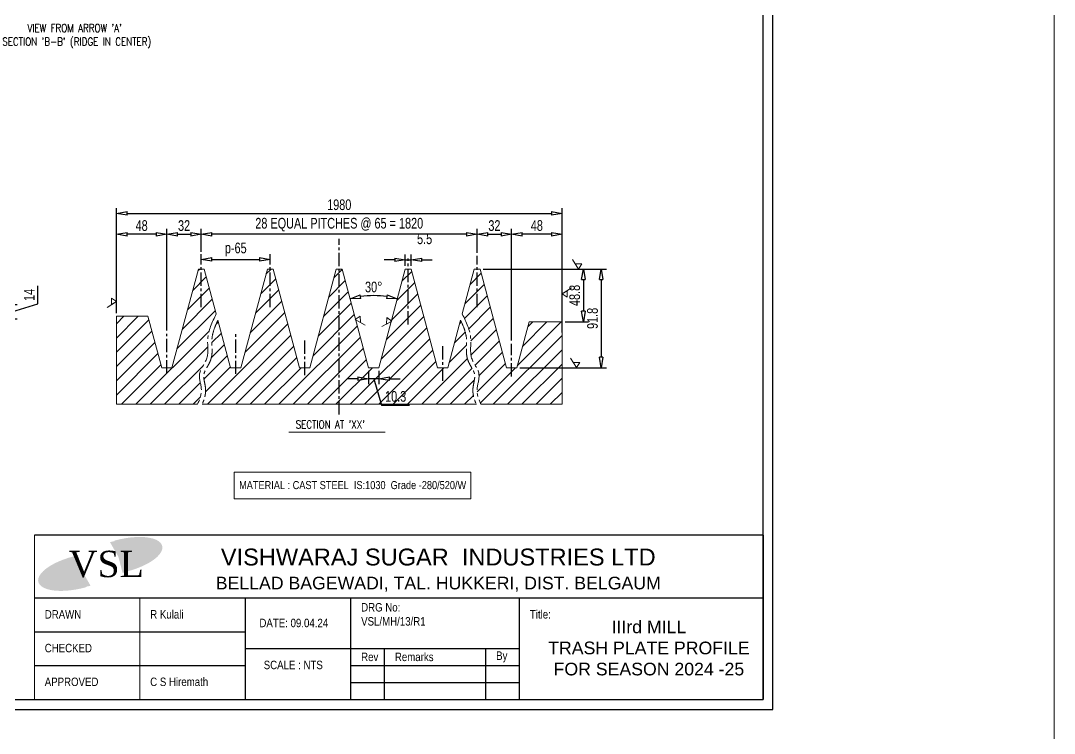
# Model space of a CAD drawing. Header units: millimetres. Extents: x 135002 to 160744, y 22203 to 27033.
# Drawn here: x 146869 to 147844, y 23102 to 23774 of the extents above; entities that cross this region are included whole.
import ezdxf

# ---------------------------------------------------------------- set-up
doc = ezdxf.new("R2010")
doc.units = ezdxf.units.MM
doc.header["$LTSCALE"] = 25
doc.linetypes.add('CENTER', pattern=[2, 1.25, -0.25, 0.25, -0.25])
doc.linetypes.add('CENTER2', pattern=[1.125, 0.75, -0.125, 0.125, -0.125])
doc.layers.get('0').update_dxf_attribs({"linetype": 'CONTINUOUS'})
doc.layers.get('Defpoints').update_dxf_attribs({"linetype": 'CONTINUOUS'})
doc.layers.add('04 DIMENSION', color=7, linetype='CONTINUOUS', lineweight=18)
doc.styles.add('arial', font='arial.ttf')
doc.styles.add('DIM-1', font='swisscl.ttf')
doc.styles.add('ROMANC', font='romanc', dxfattribs={"height": 1050})
doc.styles.add('TIMESNEWROMAN', font='times.ttf')
doc.dimstyles.new('DIM-1', dxfattribs={"dimscale": 5, "dimtxt": 2, "dimasz": 2, "dimexe": 1, "dimexo": 0.6, "dimgap": 0.6, "dimtad": 1, "dimdec": 0, "dimzin": 0, "dimdsep": 46, "dimtxsty": 'DIM-1', "dimblk": 'CLOSEDBLANK', "dimcen": 0, "dimclrd": 8, "dimclre": 8, "dimclrt": 6, "dimadec": 0, "dimazin": 0, "dimtfac": 1, "dimtdec": 0, "dimtmove": 1, "dimatfit": 0, "dimfxl": 1, "dimtolj": 1, "dimtzin": 0, "dimarcsym": 1})

# ---------------------------------------------------------------- blocks, each defined once
blk = doc.blocks.new('_ClosedBlank')
at = {"color": 0, "linetype": 'ByBlock', "lineweight": -2}
for p, q in [((-1, 0.167), (0, 0)), ((-1, 0.167), (-1, -0.167)), ((0, 0), (-1, -0.167))]:
    blk.add_line(p, q, dxfattribs=at)
blk = doc.blocks.new('*D94')
at = {"layer": '04 DIMENSION', "color": 8, "lineweight": -2, "transparency": 16777216}
for p, q in [((146861, 23516.27), (146861, 23526.27)), ((146885.5, 23506.85), (146885.5, 23523.92)), ((146861, 23499.5), (146885.5, 23506.85)), ((146861, 23506.27), (146861, 23492.73)), ((146861, 23506.27), (146861, 23492.73)), ((146861, 23482.73), (146861, 23472.73))]:
    blk.add_line(p, q, dxfattribs=at)
at = {"layer": '04 DIMENSION', "color": 8, "linetype": 'Continuous', "lineweight": -2, "transparency": 16777216}
for p, q in [((146847.24, 23506.27), (146866, 23506.27)), ((146812.48, 23492.73), (146866, 23492.73))]:
    blk.add_line(p, q, dxfattribs=at)
at = {"layer": 'Defpoints', "color": 0, "transparency": 16777216}
for p in [(146844.24, 23506.27), (146809.48, 23492.73), (146861, 23492.73)]:
    blk.add_point(p, dxfattribs=at)
at = {"layer": '04 DIMENSION', "color": 8, "lineweight": -2, "transparency": 16777216, "xscale": 10, "yscale": 10, "zscale": 10}
for p, rotation in [((146861, 23506.27), 270), ((146861, 23492.73), 90)]:
    blk.add_blockref('_ClosedBlank', p, dxfattribs=dict(at, rotation=rotation))
at = {"layer": '04 DIMENSION', "color": 6, "transparency": 16777216, "insert": (146877.5, 23515.39), "char_height": 10, "attachment_point": 5, "rotation": 90, "style": 'DIM-1'}
blk.add_mtext('\\A1;14', dxfattribs=at)
blk = doc.blocks.new('*D410')
at = {"layer": '04 DIMENSION', "color": 8, "linetype": 'Continuous', "lineweight": -2, "transparency": 16777216}
for p, q in [((146959.69, 23508.17), (146959.69, 23597.2)), ((147379.75, 23508.17), (147379.75, 23597.2))]:
    blk.add_line(p, q, dxfattribs=at)
at = {"layer": '04 DIMENSION', "color": 8, "lineweight": -2, "transparency": 16777216}
blk.add_line((146969.69, 23592.2), (147369.75, 23592.2), dxfattribs=at)
at = {"layer": 'Defpoints', "color": 0, "transparency": 16777216}
for p in [(147379.75, 23592.2), (146959.69, 23505.17), (147379.75, 23505.17)]:
    blk.add_point(p, dxfattribs=at)
at = {"layer": '04 DIMENSION', "color": 8, "lineweight": -2, "transparency": 16777216, "xscale": 10, "yscale": 10, "zscale": 10, "rotation": 180}
blk.add_blockref('_ClosedBlank', (146959.69, 23592.2), dxfattribs=at)
at = {"layer": '04 DIMENSION', "color": 8, "lineweight": -2, "transparency": 16777216, "xscale": 10, "yscale": 10, "zscale": 10}
blk.add_blockref('_ClosedBlank', (147379.75, 23592.2), dxfattribs=at)
at = {"layer": '04 DIMENSION', "color": 6, "transparency": 16777216, "insert": (147169.74, 23600.32), "char_height": 10, "attachment_point": 5, "style": 'DIM-1'}
blk.add_mtext('\\A1;1980', dxfattribs=at)
blk = doc.blocks.new('*D411')
at = {"layer": '04 DIMENSION', "color": 8, "linetype": 'Continuous', "lineweight": -2, "transparency": 16777216}
for p, q in [((147231.99, 23542.77), (147231.99, 23553.43)), ((147237.49, 23542.77), (147237.49, 23553.43))]:
    blk.add_line(p, q, dxfattribs=at)
at = {"layer": '04 DIMENSION', "color": 8, "lineweight": -2, "transparency": 16777216}
for p, q in [((147221.99, 23548.43), (147211.99, 23548.43)), ((147231.99, 23548.43), (147237.49, 23548.43)), ((147247.49, 23548.43), (147257.49, 23548.43))]:
    blk.add_line(p, q, dxfattribs=at)
at = {"layer": 'Defpoints', "color": 0, "transparency": 16777216}
for p in [(147237.49, 23548.43), (147231.99, 23539.77), (147237.49, 23539.77)]:
    blk.add_point(p, dxfattribs=at)
at = {"layer": '04 DIMENSION', "color": 8, "lineweight": -2, "transparency": 16777216, "xscale": 10, "yscale": 10, "zscale": 10}
blk.add_blockref('_ClosedBlank', (147231.99, 23548.43), dxfattribs=at)
at = {"layer": '04 DIMENSION', "color": 8, "lineweight": -2, "transparency": 16777216, "xscale": 10, "yscale": 10, "zscale": 10, "rotation": 180}
blk.add_blockref('_ClosedBlank', (147237.49, 23548.43), dxfattribs=at)
at = {"layer": '04 DIMENSION', "color": 6, "transparency": 16777216, "insert": (147250.22, 23568.21), "char_height": 10, "attachment_point": 5, "style": 'DIM-1'}
blk.add_mtext('\\A1;5.5', dxfattribs=at)
blk = doc.blocks.new('*D412')
at = {"layer": '04 DIMENSION', "color": 8, "linetype": 'Continuous', "lineweight": -2, "transparency": 16777216}
for p, q in [((147039.72, 23555.85), (147039.72, 23577.58)), ((147299.75, 23555.08), (147299.75, 23577.58))]:
    blk.add_line(p, q, dxfattribs=at)
at = {"layer": '04 DIMENSION', "color": 8, "lineweight": -2, "transparency": 16777216}
blk.add_line((147289.75, 23572.58), (147049.72, 23572.58), dxfattribs=at)
at = {"layer": 'Defpoints', "color": 0, "transparency": 16777216}
for p in [(147039.72, 23572.58), (147039.72, 23552.85), (147299.75, 23552.08)]:
    blk.add_point(p, dxfattribs=at)
at = {"layer": '04 DIMENSION', "color": 8, "lineweight": -2, "transparency": 16777216, "xscale": 10, "yscale": 10, "zscale": 10, "rotation": 180}
blk.add_blockref('_ClosedBlank', (147039.72, 23572.58), dxfattribs=at)
at = {"layer": '04 DIMENSION', "color": 8, "lineweight": -2, "transparency": 16777216, "xscale": 10, "yscale": 10, "zscale": 10}
blk.add_blockref('_ClosedBlank', (147299.75, 23572.58), dxfattribs=at)
at = {"layer": '04 DIMENSION', "color": 6, "transparency": 16777216, "insert": (147169.74, 23581.59), "char_height": 10, "attachment_point": 5, "style": 'DIM-1'}
blk.add_mtext('\\A1;28 EQUAL PITCHES @ 65 = 1820', dxfattribs=at)
blk = doc.blocks.new('*D413')
at = {"layer": '04 DIMENSION', "color": 8, "linetype": 'Continuous', "lineweight": -2, "transparency": 16777216}
for p, q in [((147332.25, 23472.27), (147332.25, 23577.58)), ((147379.75, 23480.06), (147379.75, 23577.58))]:
    blk.add_line(p, q, dxfattribs=at)
at = {"layer": '04 DIMENSION', "color": 8, "lineweight": -2, "transparency": 16777216}
blk.add_line((147369.75, 23572.58), (147342.25, 23572.58), dxfattribs=at)
at = {"layer": 'Defpoints', "color": 0, "transparency": 16777216}
for p in [(147332.25, 23572.58), (147379.75, 23477.06), (147332.25, 23469.27)]:
    blk.add_point(p, dxfattribs=at)
at = {"layer": '04 DIMENSION', "color": 8, "lineweight": -2, "transparency": 16777216, "xscale": 10, "yscale": 10, "zscale": 10, "rotation": 180}
blk.add_blockref('_ClosedBlank', (147332.25, 23572.58), dxfattribs=at)
at = {"layer": '04 DIMENSION', "color": 8, "lineweight": -2, "transparency": 16777216, "xscale": 10, "yscale": 10, "zscale": 10}
blk.add_blockref('_ClosedBlank', (147379.75, 23572.58), dxfattribs=at)
at = {"layer": '04 DIMENSION', "color": 6, "transparency": 16777216, "insert": (147356, 23580.7), "char_height": 10, "attachment_point": 5, "style": 'DIM-1'}
blk.add_mtext('\\A1;48', dxfattribs=at)
blk = doc.blocks.new('*D414')
at = {"layer": '04 DIMENSION', "color": 8, "linetype": 'Continuous', "lineweight": -2, "transparency": 16777216}
for p, q in [((146959.73, 23498.31), (146959.73, 23577.58)), ((147007.23, 23481.71), (147007.23, 23577.58))]:
    blk.add_line(p, q, dxfattribs=at)
at = {"layer": '04 DIMENSION', "color": 8, "lineweight": -2, "transparency": 16777216}
blk.add_line((146997.23, 23572.58), (146969.73, 23572.58), dxfattribs=at)
at = {"layer": 'Defpoints', "color": 0, "transparency": 16777216}
for p in [(146959.73, 23572.58), (146959.73, 23495.31), (147007.23, 23478.71)]:
    blk.add_point(p, dxfattribs=at)
at = {"layer": '04 DIMENSION', "color": 8, "lineweight": -2, "transparency": 16777216, "xscale": 10, "yscale": 10, "zscale": 10, "rotation": 180}
blk.add_blockref('_ClosedBlank', (146959.73, 23572.58), dxfattribs=at)
at = {"layer": '04 DIMENSION', "color": 8, "lineweight": -2, "transparency": 16777216, "xscale": 10, "yscale": 10, "zscale": 10}
blk.add_blockref('_ClosedBlank', (147007.23, 23572.58), dxfattribs=at)
at = {"layer": '04 DIMENSION', "color": 6, "transparency": 16777216, "insert": (146983.48, 23580.7), "char_height": 10, "attachment_point": 5, "style": 'DIM-1'}
blk.add_mtext('\\A1;48', dxfattribs=at)
blk = doc.blocks.new('*D417')
at = {"layer": '04 DIMENSION', "color": 8, "lineweight": -2, "transparency": 16777216}
blk.add_arc((147202.25, 23428.71), 85.97, 81.66847, 98.33153, dxfattribs=at)
at = {"layer": 'Defpoints', "color": 0, "transparency": 16777216}
for p in [(147172.49, 23539.77), (147232, 23539.77), (147209.74, 23514.35), (147197.41, 23446.77), (147207.08, 23446.77)]:
    blk.add_point(p, dxfattribs=at)
at = {"layer": '04 DIMENSION', "color": 8, "lineweight": -2, "transparency": 16777216, "xscale": 10, "yscale": 10, "zscale": 10}
for p, rotation in [((147179.99, 23511.75), 191.6657667488442), ((147224.5, 23511.75), 348.3342332511558)]:
    blk.add_blockref('_ClosedBlank', p, dxfattribs=dict(at, rotation=rotation))
at = {"layer": '04 DIMENSION', "color": 6, "transparency": 16777216, "insert": (147202.25, 23522.81), "char_height": 10, "attachment_point": 5, "style": 'DIM-1'}
blk.add_mtext('\\A1;30°', dxfattribs=at)
blk = doc.blocks.new('*D415')
at = {"layer": '04 DIMENSION', "color": 8, "linetype": 'Continuous', "lineweight": -2, "transparency": 16777216}
for p, q in [((147197.41, 23443.77), (147197.41, 23431.42)), ((147207.08, 23443.77), (147207.08, 23431.42))]:
    blk.add_line(p, q, dxfattribs=at)
at = {"layer": '04 DIMENSION', "color": 8, "lineweight": -2, "transparency": 16777216}
for p, q in [((147187.41, 23436.42), (147177.41, 23436.42)), ((147207.08, 23436.42), (147197.41, 23436.42)), ((147207.08, 23436.42), (147197.41, 23436.42)), ((147202.25, 23436.42), (147209.71, 23411.54)), ((147217.08, 23436.42), (147227.08, 23436.42)), ((147209.71, 23411.54), (147236.1, 23411.54))]:
    blk.add_line(p, q, dxfattribs=at)
at = {"layer": 'Defpoints', "color": 0, "transparency": 16777216}
for p in [(147197.41, 23446.77), (147207.08, 23446.77), (147197.41, 23436.42)]:
    blk.add_point(p, dxfattribs=at)
at = {"layer": '04 DIMENSION', "color": 8, "lineweight": -2, "transparency": 16777216, "xscale": 10, "yscale": 10, "zscale": 10}
blk.add_blockref('_ClosedBlank', (147197.41, 23436.42), dxfattribs=at)
at = {"layer": '04 DIMENSION', "color": 8, "lineweight": -2, "transparency": 16777216, "xscale": 10, "yscale": 10, "zscale": 10, "rotation": 180}
blk.add_blockref('_ClosedBlank', (147207.08, 23436.42), dxfattribs=at)
at = {"layer": '04 DIMENSION', "color": 6, "transparency": 16777216, "insert": (147222.91, 23419.67), "char_height": 10, "attachment_point": 5, "style": 'DIM-1'}
blk.add_mtext('\\A1;10.3', dxfattribs=at)
blk = doc.blocks.new('*D416')
at = {"layer": '04 DIMENSION', "color": 8, "linetype": 'Continuous', "lineweight": -2, "transparency": 16777216}
for p, q in [((147382.75, 23539.77), (147404.83, 23539.77)), ((147382.75, 23489.97), (147404.83, 23489.97))]:
    blk.add_line(p, q, dxfattribs=at)
at = {"layer": '04 DIMENSION', "color": 8, "lineweight": -2, "transparency": 16777216}
blk.add_line((147399.83, 23529.77), (147399.83, 23499.97), dxfattribs=at)
at = {"layer": 'Defpoints', "color": 0, "transparency": 16777216}
for p in [(147379.75, 23539.77), (147379.75, 23489.97), (147399.83, 23489.97)]:
    blk.add_point(p, dxfattribs=at)
at = {"layer": '04 DIMENSION', "color": 8, "lineweight": -2, "transparency": 16777216, "xscale": 10, "yscale": 10, "zscale": 10}
for p, rotation in [((147399.83, 23539.77), 90), ((147399.83, 23489.97), 270)]:
    blk.add_blockref('_ClosedBlank', p, dxfattribs=dict(at, rotation=rotation))
at = {"layer": '04 DIMENSION', "color": 6, "transparency": 16777216, "insert": (147391.71, 23514.87), "char_height": 10, "attachment_point": 5, "rotation": 90, "style": 'DIM-1'}
blk.add_mtext('\\A1;48.8', dxfattribs=at)
blk = doc.blocks.new('*D418')
at = {"layer": '04 DIMENSION', "color": 8, "linetype": 'Continuous', "lineweight": -2, "transparency": 16777216}
for p, q in [((147305.49, 23539.77), (147421.63, 23539.77)), ((147340.07, 23446.77), (147421.63, 23446.77))]:
    blk.add_line(p, q, dxfattribs=at)
at = {"layer": '04 DIMENSION', "color": 8, "lineweight": -2, "transparency": 16777216}
blk.add_line((147416.63, 23529.77), (147416.63, 23456.77), dxfattribs=at)
at = {"layer": 'Defpoints', "color": 0, "transparency": 16777216}
for p in [(147302.49, 23539.77), (147337.07, 23446.77), (147416.63, 23446.77)]:
    blk.add_point(p, dxfattribs=at)
at = {"layer": '04 DIMENSION', "color": 8, "lineweight": -2, "transparency": 16777216, "xscale": 10, "yscale": 10, "zscale": 10}
for p, rotation in [((147416.63, 23539.77), 90), ((147416.63, 23446.77), 270)]:
    blk.add_blockref('_ClosedBlank', p, dxfattribs=dict(at, rotation=rotation))
at = {"layer": '04 DIMENSION', "color": 6, "transparency": 16777216, "insert": (147408.51, 23493.27), "char_height": 10, "attachment_point": 5, "rotation": 90, "style": 'DIM-1'}
blk.add_mtext('\\A1;91.8', dxfattribs=at)
blk = doc.blocks.new('*D419')
at = {"layer": '04 DIMENSION', "color": 8, "linetype": 'Continuous', "lineweight": -2, "transparency": 16777216}
for p, q in [((147039.72, 23551.85), (147039.72, 23553.85)), ((147104.72, 23551.85), (147104.72, 23553.85))]:
    blk.add_line(p, q, dxfattribs=at)
at = {"layer": '04 DIMENSION', "color": 8, "lineweight": -2, "transparency": 16777216}
blk.add_line((147049.72, 23548.85), (147094.72, 23548.85), dxfattribs=at)
at = {"layer": 'Defpoints', "color": 0, "transparency": 16777216}
for p in [(147039.72, 23548.85), (147104.72, 23548.85), (147104.72, 23548.85)]:
    blk.add_point(p, dxfattribs=at)
at = {"layer": '04 DIMENSION', "color": 8, "lineweight": -2, "transparency": 16777216, "xscale": 10, "yscale": 10, "zscale": 10, "rotation": 180}
blk.add_blockref('_ClosedBlank', (147039.72, 23548.85), dxfattribs=at)
at = {"layer": '04 DIMENSION', "color": 8, "lineweight": -2, "transparency": 16777216, "xscale": 10, "yscale": 10, "zscale": 10}
blk.add_blockref('_ClosedBlank', (147104.72, 23548.85), dxfattribs=at)
at = {"layer": '04 DIMENSION', "color": 6, "transparency": 16777216, "insert": (147072.22, 23558.15), "char_height": 10, "attachment_point": 5, "style": 'DIM-1'}
blk.add_mtext('\\A1;p-65', dxfattribs=at)
blk = doc.blocks.new('*D420')
at = {"layer": '04 DIMENSION', "color": 8, "linetype": 'Continuous', "lineweight": -2, "transparency": 16777216}
for p, q in [((147299.75, 23568.53), (147299.75, 23577.58)), ((147332.25, 23568.53), (147332.25, 23577.58))]:
    blk.add_line(p, q, dxfattribs=at)
at = {"layer": '04 DIMENSION', "color": 8, "lineweight": -2, "transparency": 16777216}
blk.add_line((147309.75, 23572.58), (147322.25, 23572.58), dxfattribs=at)
at = {"layer": 'Defpoints', "color": 0, "transparency": 16777216}
for p in [(147332.25, 23572.58), (147299.75, 23565.53), (147332.25, 23565.53)]:
    blk.add_point(p, dxfattribs=at)
at = {"layer": '04 DIMENSION', "color": 8, "lineweight": -2, "transparency": 16777216, "xscale": 10, "yscale": 10, "zscale": 10, "rotation": 180}
blk.add_blockref('_ClosedBlank', (147299.75, 23572.58), dxfattribs=at)
at = {"layer": '04 DIMENSION', "color": 8, "lineweight": -2, "transparency": 16777216, "xscale": 10, "yscale": 10, "zscale": 10}
blk.add_blockref('_ClosedBlank', (147332.25, 23572.58), dxfattribs=at)
at = {"layer": '04 DIMENSION', "color": 6, "transparency": 16777216, "insert": (147316, 23580.7), "char_height": 10, "attachment_point": 5, "style": 'DIM-1'}
blk.add_mtext('\\A1;32', dxfattribs=at)
blk = doc.blocks.new('*D421')
at = {"layer": '04 DIMENSION', "color": 8, "linetype": 'Continuous', "lineweight": -2, "transparency": 16777216}
for p, q in [((147007.23, 23565.75), (147007.23, 23577.58)), ((147039.72, 23565.75), (147039.72, 23577.58))]:
    blk.add_line(p, q, dxfattribs=at)
at = {"layer": '04 DIMENSION', "color": 8, "lineweight": -2, "transparency": 16777216}
blk.add_line((147017.23, 23572.58), (147029.72, 23572.58), dxfattribs=at)
at = {"layer": 'Defpoints', "color": 0, "transparency": 16777216}
for p in [(147039.72, 23572.58), (147007.23, 23562.75), (147039.72, 23562.75)]:
    blk.add_point(p, dxfattribs=at)
at = {"layer": '04 DIMENSION', "color": 8, "lineweight": -2, "transparency": 16777216, "xscale": 10, "yscale": 10, "zscale": 10, "rotation": 180}
blk.add_blockref('_ClosedBlank', (147007.23, 23572.58), dxfattribs=at)
at = {"layer": '04 DIMENSION', "color": 8, "lineweight": -2, "transparency": 16777216, "xscale": 10, "yscale": 10, "zscale": 10}
blk.add_blockref('_ClosedBlank', (147039.72, 23572.58), dxfattribs=at)
at = {"layer": '04 DIMENSION', "color": 6, "transparency": 16777216, "insert": (147023.48, 23580.7), "char_height": 10, "attachment_point": 5, "style": 'DIM-1'}
blk.add_mtext('\\A1;32', dxfattribs=at)

msp = doc.modelspace()

# ---------------------------------------------------------------- hatches: boundary and pattern name
at = {"layer": '04 DIMENSION', "true_color": 0xc8c92d}
h = msp.add_hatch(dxfattribs=at)
h.set_pattern_fill('ANSI31', color=52, scale=3)
h.set_pattern_definition([(45, (2080.943, -359.137), (-6.7351921, 6.7351921), [])])
edge = h.paths.add_edge_path()
edge.add_line((147379.745, 23489.969), (147348.644, 23489.969))
edge.add_line((147348.644, 23489.969), (147337.068, 23446.769))
edge.add_line((147337.068, 23446.769), (147327.422, 23446.769))
edge.add_line((147327.422, 23446.769), (147302.503, 23539.769))
edge.add_line((147302.503, 23539.769), (147296.987, 23539.769))
edge.add_line((147296.987, 23539.769), (147285.668, 23497.499))
edge.add_spline(control_points=[(147285.674, 23497.488), (147289.468, 23489.729), (147295.924, 23476.524), (147291.537, 23455.646), (147304.471, 23441.924), (147297.825, 23426.024), (147301.193, 23416.798), (147303.402, 23412.296)], knot_values=[0, 0, 0, 0, 25.2518831, 42.971715, 59.4266481, 74.2227167, 88.7417375, 88.7417375, 88.7417375, 88.7417375], degree=3, periodic=0)
edge.add_line((147303.402, 23412.296), (147379.745, 23412.296))
edge.add_line((147379.745, 23412.296), (147379.745, 23489.969))
edge = h.paths.add_edge_path()
edge.add_line((147237.503, 23539.769), (147232.003, 23539.769))
edge.add_line((147232.003, 23539.769), (147218.923, 23490.954))
edge.add_line((147218.923, 23490.954), (147219.245, 23490.718))
edge.add_line((147219.245, 23490.718), (147218.792, 23490.465))
edge.add_line((147218.792, 23490.465), (147207.083, 23446.769))
edge.add_line((147207.083, 23446.769), (147197.407, 23446.769))
edge.add_line((147197.407, 23446.769), (147185.312, 23491.905))
edge.add_line((147185.312, 23491.905), (147184.859, 23492.158))
edge.add_line((147184.859, 23492.158), (147185.181, 23492.394))
edge.add_line((147185.181, 23492.394), (147172.487, 23539.769))
edge.add_line((147172.487, 23539.769), (147169.737, 23539.769))
edge.add_line((147169.737, 23539.769), (147169.737, 23412.296))
edge.add_line((147169.737, 23412.296), (147298.976, 23412.296))
edge.add_spline(control_points=[(147298.976, 23412.296), (147298.531, 23413.274), (147298.111, 23414.271), (147297.017, 23417.173), (147296.434, 23419.134), (147295.934, 23422.026), (147295.827, 23422.883), (147295.707, 23424.624), (147295.693, 23425.51), (147295.753, 23426.85), (147295.786, 23427.289), (147295.898, 23428.439), (147295.995, 23429.138), (147296.352, 23431.366), (147296.666, 23432.822), (147297.188, 23435.529), (147297.395, 23436.779), (147297.507, 23438.367), (147297.517, 23438.822), (147297.495, 23439.46), (147297.481, 23439.665), (147297.44, 23440.062), (147297.414, 23440.25), (147297.34, 23440.668), (147297.288, 23440.902), (147297.05, 23441.804), (147296.785, 23442.517), (147296.097, 23444.037), (147295.674, 23444.843), (147294.731, 23446.535), (147294.211, 23447.422), (147293.151, 23449.286), (147292.611, 23450.263), (147291.597, 23452.341), (147291.124, 23453.442), (147290.606, 23455.047), (147290.484, 23455.472), (147290.182, 23456.659), (147290.033, 23457.42), (147289.635, 23460.054), (147289.567, 23461.886), (147289.586, 23465.414), (147289.672, 23467.112), (147289.761, 23469.608), (147289.785, 23470.463), (147289.787, 23471.703), (147289.782, 23472.109), (147289.76, 23472.905), (147289.742, 23473.292), (147289.679, 23474.211), (147289.628, 23474.741), (147289.261, 23477.701), (147288.658, 23480.128), (147287.015, 23485.032), (147285.974, 23487.507), (147284.581, 23490.535), (147284.337, 23491.056), (147284.09, 23491.578)], knot_values=[4.5496718, 4.5496718, 4.5496718, 4.5496718, 7.4770335, 7.4770335, 12.8934742, 12.8934742, 15.1189844, 15.1189844, 17.3444946, 17.3444946, 18.4572497, 18.4572497, 20.3011543, 20.3011543, 24.4993559, 24.4993559, 28.6975574, 28.6975574, 30.5312877, 30.5312877, 31.4481529, 31.4481529, 32.365018, 32.365018, 33.4568359, 33.4568359, 36.4732607, 36.4732607, 39.4896855, 39.4896855, 42.5061103, 42.5061103, 45.5225351, 45.5225351, 48.5389599, 48.5389599, 49.6225348, 49.6225348, 51.5787626, 51.5787626, 56.4610414, 56.4610414, 61.3433203, 61.3433203, 64.0009683, 64.0009683, 65.3297923, 65.3297923, 66.6586162, 66.6586162, 68.4856236, 68.4856236, 76.8597912, 76.8597912, 85.2339588, 85.2339588, 86.9649127, 86.9649127, 86.9649127, 86.9649127], degree=3, periodic=0)
edge.add_line((147284.09, 23491.578), (147272.083, 23446.769))
edge.add_line((147272.083, 23446.769), (147262.422, 23446.769))
edge.add_line((147262.422, 23446.769), (147237.503, 23539.769))
edge = h.paths.add_edge_path()
edge.add_line((147132.422, 23446.769), (147107.503, 23539.769))
edge.add_line((147107.503, 23539.769), (147101.972, 23539.769))
edge.add_line((147101.972, 23539.769), (147077.053, 23446.769))
edge.add_line((147077.053, 23446.769), (147067.391, 23446.769))
edge.add_line((147067.391, 23446.769), (147055.385, 23491.578))
edge.add_spline(control_points=[(147055.385, 23491.578), (147055.138, 23491.056), (147054.894, 23490.535), (147053.501, 23487.507), (147052.46, 23485.032), (147050.817, 23480.128), (147050.214, 23477.701), (147049.847, 23474.741), (147049.796, 23474.211), (147049.733, 23473.292), (147049.715, 23472.905), (147049.692, 23472.109), (147049.688, 23471.703), (147049.69, 23470.463), (147049.713, 23469.608), (147049.803, 23467.112), (147049.889, 23465.414), (147049.908, 23461.886), (147049.84, 23460.054), (147049.442, 23457.42), (147049.293, 23456.659), (147048.991, 23455.472), (147048.869, 23455.047), (147048.351, 23453.442), (147047.878, 23452.341), (147046.864, 23450.263), (147046.324, 23449.286), (147045.263, 23447.422), (147044.744, 23446.535), (147043.8, 23444.843), (147043.378, 23444.037), (147042.689, 23442.517), (147042.425, 23441.804), (147042.187, 23440.902), (147042.135, 23440.668), (147042.061, 23440.25), (147042.035, 23440.062), (147041.994, 23439.665), (147041.98, 23439.46), (147041.958, 23438.822), (147041.968, 23438.367), (147042.08, 23436.779), (147042.287, 23435.529), (147042.809, 23432.822), (147043.123, 23431.366), (147043.48, 23429.138), (147043.576, 23428.439), (147043.689, 23427.289), (147043.722, 23426.85), (147043.782, 23425.51), (147043.768, 23424.624), (147043.648, 23422.883), (147043.541, 23422.026), (147043.04, 23419.134), (147042.457, 23417.173), (147041.364, 23414.271), (147040.943, 23413.274), (147040.498, 23412.296)], knot_values=[4.5496718, 4.5496718, 4.5496718, 4.5496718, 6.2806257, 6.2806257, 14.6547933, 14.6547933, 23.0289609, 23.0289609, 24.8559682, 24.8559682, 26.1847922, 26.1847922, 27.5136162, 27.5136162, 30.1712642, 30.1712642, 35.053543, 35.053543, 39.9358219, 39.9358219, 41.8920497, 41.8920497, 42.9756246, 42.9756246, 45.9920494, 45.9920494, 49.0084742, 49.0084742, 52.024899, 52.024899, 55.0413238, 55.0413238, 58.0577486, 58.0577486, 59.1495665, 59.1495665, 60.0664316, 60.0664316, 60.9832968, 60.9832968, 62.8170271, 62.8170271, 67.0152286, 67.0152286, 71.2134302, 71.2134302, 73.0573348, 73.0573348, 74.1700899, 74.1700899, 76.3956001, 76.3956001, 78.6211103, 78.6211103, 84.037551, 84.037551, 86.9649127, 86.9649127, 86.9649127, 86.9649127], degree=3, periodic=0)
edge.add_line((147040.498, 23412.296), (147169.737, 23412.296))
edge.add_line((147169.737, 23412.296), (147169.737, 23539.769))
edge.add_line((147169.737, 23539.769), (147166.987, 23539.769))
edge.add_line((147166.987, 23539.769), (147142.068, 23446.769))
edge.add_line((147142.068, 23446.769), (147132.422, 23446.769))
edge = h.paths.add_edge_path()
edge.add_line((147002.407, 23446.769), (146989.4, 23495.309))
edge.add_line((146989.4, 23495.309), (146959.73, 23495.309))
edge.add_line((146959.73, 23495.309), (146959.73, 23412.296))
edge.add_line((146959.73, 23412.296), (147036.073, 23412.296))
edge.add_spline(control_points=[(147036.073, 23412.296), (147038.281, 23416.798), (147041.65, 23426.024), (147035.004, 23441.924), (147047.938, 23455.646), (147043.551, 23476.524), (147050.007, 23489.729), (147053.801, 23497.488)], knot_values=[0, 0, 0, 0, 14.5190208, 29.3150894, 45.7700225, 63.4898545, 88.7417375, 88.7417375, 88.7417375, 88.7417375], degree=3, periodic=0)
edge.add_line((147053.801, 23497.488), (147042.472, 23539.769))
edge.add_line((147042.472, 23539.769), (147036.972, 23539.769))
edge.add_line((147036.972, 23539.769), (147012.053, 23446.769))
edge.add_line((147012.053, 23446.769), (147002.407, 23446.769))
at = {"layer": '04 DIMENSION'}
h = msp.add_hatch(color=256, dxfattribs=at)
edge = h.paths.add_edge_path()
edge.add_ellipse((146958.156, 23267.488), major_axis=(-37.879, -9.206), ratio=0.3983336, start_angle=103.876815, end_angle=273.231671, ccw=False)
edge.add_ellipse((146965.004, 23269.593), major_axis=(-37.879, -9.206), ratio=0.3983336, start_angle=93.231671, end_angle=283.876815)
h = msp.add_hatch(color=256, dxfattribs=at)
edge = h.paths.add_edge_path()
edge.add_ellipse((146958.156, 23267.488), major_axis=(-37.879, -9.206), ratio=0.3983336, start_angle=103.876815, end_angle=273.231671, ccw=False)
edge.add_ellipse((146965.004, 23269.593), major_axis=(-37.879, -9.206), ratio=0.3983336, start_angle=93.231671, end_angle=283.876815)
h = msp.add_hatch(color=256, dxfattribs=at)
edge = h.paths.add_edge_path()
edge.add_ellipse((146930.808, 23256.194), major_axis=(37.879, 9.206), ratio=0.3983336, start_angle=103.876815, end_angle=273.231671, ccw=False)
edge.add_ellipse((146923.96, 23254.088), major_axis=(37.879, 9.206), ratio=0.3983336, start_angle=93.231671, end_angle=283.876815)
h = msp.add_hatch(color=256, dxfattribs=at)
edge = h.paths.add_edge_path()
edge.add_ellipse((146930.808, 23256.194), major_axis=(37.879, 9.206), ratio=0.3983336, start_angle=103.876815, end_angle=273.231671, ccw=False)
edge.add_ellipse((146923.96, 23254.088), major_axis=(37.879, 9.206), ratio=0.3983336, start_angle=93.231671, end_angle=283.876815)

# ---------------------------------------------------------------- linework, layer by layer
at = {"color": 1, "linetype": 'CENTER', "ltscale": 0.4}
for p, q in [((147169.737, 23402.596), (147169.737, 23568.122)), ((147039.722, 23503.916), (147039.722, 23552.078)), ((147104.722, 23503.916), (147104.722, 23552.078)), ((147299.753, 23503.916), (147299.753, 23552.078)), ((147234.753, 23487.491), (147234.753, 23549.647)), ((147007.23, 23441.478), (147007.23, 23478.714)), ((147072.23, 23440.888), (147072.23, 23478.714)), ((147137.23, 23439.891), (147137.23, 23473.07)), ((147267.245, 23434.492), (147267.245, 23467.582)), ((147332.245, 23438.623), (147332.245, 23469.275))]:
    msp.add_line(p, q, dxfattribs=at)
for p, q in [((147569.349, 23289.082), (146882.407, 23289.082)), ((147569.349, 23289.082), (146882.407, 23289.082)), ((147569.349, 23289.082), (147569.349, 23133.991)), ((147569.349, 23229.431), (146882.407, 23229.431)), ((147569.349, 23229.431), (146882.407, 23229.431)), ((147081.241, 23133.991), (147081.241, 23229.431)), ((147081.241, 23133.991), (147081.241, 23229.431)), ((147180.658, 23133.991), (147180.658, 23229.431)), ((147180.658, 23133.991), (147180.658, 23229.431)), ((147339.724, 23133.991), (147339.724, 23229.431)), ((147339.724, 23133.991), (147339.724, 23229.431)), ((147081.241, 23197.618), (146882.407, 23197.618)), ((147081.241, 23197.618), (146882.407, 23197.618)), ((147180.658, 23181.711), (147081.241, 23181.711)), ((147180.658, 23181.711), (147081.241, 23181.711)), ((147339.724, 23181.711), (147180.658, 23181.711)), ((147339.724, 23181.711), (147180.658, 23181.711)), ((147212.471, 23133.991), (147212.471, 23181.711)), ((147212.471, 23133.991), (147212.471, 23181.711)), ((147307.911, 23133.991), (147307.911, 23181.711)), ((147307.911, 23133.991), (147307.911, 23181.711)), ((147081.241, 23165.805), (146882.407, 23165.805)), ((147081.241, 23165.805), (146882.407, 23165.805)), ((147339.724, 23165.805), (147180.658, 23165.805)), ((147339.724, 23165.805), (147180.658, 23165.805)), ((147339.724, 23149.898), (147180.658, 23149.898)), ((147339.724, 23149.898), (147180.658, 23149.898)), ((146847.279, 23133.991), (147569.349, 23133.991))]:
    msp.add_line(p, q)
for points in [[(146243.773, 23124.78), (147578.561, 23124.78), (147578.561, 24073.966), (146243.773, 24073.966)], [(146252.985, 23133.991), (147569.349, 23133.991), (147569.349, 24064.754), (146252.985, 24064.754)]]:
    msp.add_lwpolyline(points, close=True)
at = {"layer": '04 DIMENSION'}
for p, q in [((147395.384, 23539.769), (147389.66, 23548.697)), ((147392.329, 23544.534), (147398.439, 23544.534)), ((147395.384, 23539.769), (147392.329, 23544.534)), ((147395.384, 23539.769), (147398.439, 23544.534)), ((147036.972, 23539.769), (147012.053, 23446.769)), ((147042.472, 23539.769), (147036.972, 23539.769)), ((147042.472, 23539.769), (147053.801, 23497.488)), ((147101.972, 23539.769), (147077.053, 23446.769)), ((147107.503, 23539.769), (147101.972, 23539.769)), ((147107.503, 23539.769), (147132.422, 23446.769)), ((147166.987, 23539.769), (147142.068, 23446.769)), ((147172.487, 23539.769), (147166.987, 23539.769)), ((147172.487, 23539.769), (147197.407, 23446.769)), ((147232.003, 23539.769), (147207.083, 23446.769)), ((147237.503, 23539.769), (147232.003, 23539.769)), ((147237.503, 23539.769), (147262.422, 23446.769)), ((147296.987, 23539.769), (147285.666, 23497.49)), ((147302.503, 23539.769), (147297.003, 23539.769)), ((147302.503, 23539.769), (147327.422, 23446.769)), ((147379.745, 23516.273), (147388.674, 23521.997)), ((146955.032, 23506.277), (146955.032, 23512.387)), ((146959.797, 23509.332), (146955.032, 23512.387)), ((146955.032, 23506.277), (146955.032, 23512.387)), ((146959.797, 23509.332), (146955.032, 23512.387)), ((147379.745, 23516.273), (147384.51, 23519.328)), ((147379.745, 23516.273), (147384.51, 23513.218)), ((147384.51, 23519.328), (147384.51, 23513.218)), ((146959.797, 23509.332), (146950.868, 23503.608)), ((146959.797, 23509.332), (146950.868, 23503.608)), ((146959.797, 23509.332), (146955.032, 23506.277)), ((146959.797, 23509.332), (146955.032, 23506.277)), ((146959.73, 23412.296), (146959.73, 23495.309)), ((146959.73, 23495.309), (146989.4, 23495.309)), ((146989.4, 23495.309), (147002.407, 23446.769)), ((147055.385, 23491.578), (147067.391, 23446.769)), ((147184.859, 23492.158), (147189.428, 23495.498)), ((147184.859, 23492.158), (147194.12, 23486.99)), ((147184.859, 23492.158), (147194.12, 23486.99)), ((147189.801, 23489.4), (147189.428, 23495.498)), ((147214.303, 23487.96), (147214.676, 23494.058)), ((147214.303, 23487.96), (147214.676, 23494.058)), ((147219.245, 23490.718), (147214.676, 23494.058)), ((147219.245, 23490.718), (147214.676, 23494.058)), ((147284.09, 23491.578), (147272.083, 23446.769)), ((147219.245, 23490.718), (147209.984, 23485.549)), ((147219.245, 23490.718), (147209.984, 23485.549)), ((147219.245, 23490.718), (147214.303, 23487.96)), ((147219.245, 23490.718), (147214.303, 23487.96)), ((147348.644, 23489.969), (147337.068, 23446.769)), ((147379.745, 23489.969), (147348.644, 23489.969)), ((147379.745, 23412.296), (147379.745, 23489.969)), ((147393.459, 23446.878), (147387.735, 23455.806)), ((147012.053, 23446.769), (147002.407, 23446.769)), ((147077.053, 23446.769), (147067.391, 23446.769)), ((147142.068, 23446.769), (147132.422, 23446.769)), ((147207.083, 23446.769), (147197.407, 23446.769)), ((147272.083, 23446.769), (147262.422, 23446.769)), ((147327.422, 23446.769), (147337.068, 23446.769)), ((147390.404, 23451.643), (147396.514, 23451.643)), ((147393.459, 23446.878), (147396.514, 23451.643)), ((146959.691, 23412.296), (147036.073, 23412.296)), ((146959.691, 23412.296), (147036.073, 23412.296)), ((147036.073, 23412.296), (146959.691, 23412.296)), ((147298.976, 23412.296), (147040.498, 23412.296)), ((147277.709, 23412.296), (147061.766, 23412.296)), ((147379.745, 23412.296), (147303.402, 23412.296)), ((147122.242, 23385.911), (147213.175, 23385.911)), ((146882.407, 23289.082), (146882.407, 23133.991)), ((146882.407, 23289.082), (146882.407, 23133.991)), ((146981.824, 23133.991), (146981.824, 23229.431)), ((146981.824, 23133.991), (146981.824, 23229.431))]:
    msp.add_line(p, q, dxfattribs=at)
for points in [[(146014.774, 25686.158), (147843.796, 25686.158), (147843.796, 22875.468), (146014.774, 22875.468)], [(147070.609, 23348.185), (147293.721, 23348.185), (147293.721, 23323.055), (147070.609, 23323.055)]]:
    msp.add_lwpolyline(points, close=True, dxfattribs=at)
at = {"layer": '04 DIMENSION', "color": 6, "linetype": 'CENTER2'}
for points, knots in [([(147053.801, 23497.488), (147050.007, 23489.729), (147043.551, 23476.524), (147047.938, 23455.646), (147035.004, 23441.924), (147041.65, 23426.024), (147038.281, 23416.798), (147036.073, 23412.296)], [0, 0, 0, 0, 25.2518831, 42.971715, 59.4266481, 74.2227167, 88.7417375, 88.7417375, 88.7417375, 88.7417375]), ([(147055.385, 23491.578), (147055.138, 23491.056), (147054.894, 23490.535), (147053.501, 23487.507), (147052.46, 23485.032), (147050.817, 23480.128), (147050.214, 23477.701), (147049.847, 23474.741), (147049.796, 23474.211), (147049.733, 23473.292), (147049.715, 23472.905), (147049.692, 23472.109), (147049.688, 23471.703), (147049.69, 23470.463), (147049.713, 23469.608), (147049.803, 23467.112), (147049.889, 23465.414), (147049.908, 23461.886), (147049.84, 23460.054), (147049.442, 23457.42), (147049.293, 23456.659), (147048.991, 23455.472), (147048.869, 23455.047), (147048.351, 23453.442), (147047.878, 23452.341), (147046.864, 23450.263), (147046.324, 23449.286), (147045.263, 23447.422), (147044.744, 23446.535), (147043.8, 23444.843), (147043.378, 23444.037), (147042.689, 23442.517), (147042.425, 23441.804), (147042.187, 23440.902), (147042.135, 23440.668), (147042.061, 23440.25), (147042.035, 23440.062), (147041.994, 23439.665), (147041.98, 23439.46), (147041.958, 23438.822), (147041.968, 23438.367), (147042.08, 23436.779), (147042.287, 23435.529), (147042.809, 23432.822), (147043.123, 23431.366), (147043.48, 23429.138), (147043.576, 23428.439), (147043.689, 23427.289), (147043.722, 23426.85), (147043.782, 23425.51), (147043.768, 23424.624), (147043.648, 23422.883), (147043.541, 23422.026), (147043.04, 23419.134), (147042.457, 23417.173), (147041.364, 23414.271), (147040.943, 23413.274), (147040.498, 23412.296)], [4.5496718, 4.5496718, 4.5496718, 4.5496718, 6.2806257, 6.2806257, 14.6547933, 14.6547933, 23.0289609, 23.0289609, 24.8559682, 24.8559682, 26.1847922, 26.1847922, 27.5136162, 27.5136162, 30.1712642, 30.1712642, 35.053543, 35.053543, 39.9358219, 39.9358219, 41.8920497, 41.8920497, 42.9756246, 42.9756246, 45.9920494, 45.9920494, 49.0084742, 49.0084742, 52.024899, 52.024899, 55.0413238, 55.0413238, 58.0577486, 58.0577486, 59.1495665, 59.1495665, 60.0664316, 60.0664316, 60.9832968, 60.9832968, 62.8170271, 62.8170271, 67.0152286, 67.0152286, 71.2134302, 71.2134302, 73.0573348, 73.0573348, 74.1700899, 74.1700899, 76.3956001, 76.3956001, 78.6211103, 78.6211103, 84.037551, 84.037551, 86.9649127, 86.9649127, 86.9649127, 86.9649127]), ([(147284.09, 23491.578), (147284.337, 23491.056), (147284.581, 23490.535), (147285.974, 23487.507), (147287.015, 23485.032), (147288.658, 23480.128), (147289.261, 23477.701), (147289.628, 23474.741), (147289.679, 23474.211), (147289.742, 23473.292), (147289.76, 23472.905), (147289.782, 23472.109), (147289.787, 23471.703), (147289.785, 23470.463), (147289.761, 23469.608), (147289.672, 23467.112), (147289.586, 23465.414), (147289.567, 23461.886), (147289.635, 23460.054), (147290.033, 23457.42), (147290.182, 23456.659), (147290.484, 23455.472), (147290.606, 23455.047), (147291.124, 23453.442), (147291.597, 23452.341), (147292.611, 23450.263), (147293.151, 23449.286), (147294.211, 23447.422), (147294.731, 23446.535), (147295.674, 23444.843), (147296.097, 23444.037), (147296.785, 23442.517), (147297.05, 23441.804), (147297.288, 23440.902), (147297.34, 23440.668), (147297.414, 23440.25), (147297.44, 23440.062), (147297.481, 23439.665), (147297.495, 23439.46), (147297.517, 23438.822), (147297.507, 23438.367), (147297.395, 23436.779), (147297.188, 23435.529), (147296.666, 23432.822), (147296.352, 23431.366), (147295.995, 23429.138), (147295.898, 23428.439), (147295.786, 23427.289), (147295.753, 23426.85), (147295.693, 23425.51), (147295.707, 23424.624), (147295.827, 23422.883), (147295.934, 23422.026), (147296.434, 23419.134), (147297.017, 23417.173), (147298.111, 23414.271), (147298.531, 23413.274), (147298.976, 23412.296)], [4.5496718, 4.5496718, 4.5496718, 4.5496718, 6.2806257, 6.2806257, 14.6547933, 14.6547933, 23.0289609, 23.0289609, 24.8559682, 24.8559682, 26.1847922, 26.1847922, 27.5136162, 27.5136162, 30.1712642, 30.1712642, 35.053543, 35.053543, 39.9358219, 39.9358219, 41.8920497, 41.8920497, 42.9756246, 42.9756246, 45.9920494, 45.9920494, 49.0084742, 49.0084742, 52.024899, 52.024899, 55.0413238, 55.0413238, 58.0577486, 58.0577486, 59.1495665, 59.1495665, 60.0664316, 60.0664316, 60.9832968, 60.9832968, 62.8170271, 62.8170271, 67.0152286, 67.0152286, 71.2134302, 71.2134302, 73.0573348, 73.0573348, 74.1700899, 74.1700899, 76.3956001, 76.3956001, 78.6211103, 78.6211103, 84.037551, 84.037551, 86.9649127, 86.9649127, 86.9649127, 86.9649127]), ([(147285.674, 23497.488), (147289.468, 23489.729), (147295.924, 23476.524), (147291.537, 23455.646), (147304.471, 23441.924), (147297.825, 23426.024), (147301.193, 23416.798), (147303.402, 23412.296)], [0, 0, 0, 0, 25.2518831, 42.971715, 59.4266481, 74.2227167, 88.7417375, 88.7417375, 88.7417375, 88.7417375])]:
    msp.add_open_spline(points, degree=3, knots=knots, dxfattribs=at)

# ---------------------------------------------------------------- texts
at = {"style": 'arial'}
for s, insert, char_height, width, attachment_point in [('{\\fArial Narrow|b0|i0|c0|p34;MATERIAL : CAST STEEL  IS:1030  Grade -280/520/W }', (147075.348, 23336.093), 7.55567, 287.64161, 4), ('VISHWARAJ SUGAR  INDUSTRIES LTD\\P{\\H0.75x;BELLAD BAGEWADI, TAL. HUKKERI, DIST. BELGAUM}', (147263.086, 23255.964), 15.90668, 782.57239, 5), ('{\\fArial Narrow|b0|i0|c0|p34;DRG No: VSL/MH/13/R1}', (147190.385, 23214.286), 7.95334, 89.6894, 4), ('{\\fArial Narrow|b0|i0|c0|p34;Title:}', (147349.452, 23214.286), 7.95334, 49.4341, 4), ('{\\fArial Narrow|b0|i0|c0|p34;Title:}', (147349.452, 23214.286), 7.95334, 49.4341, 4), ('{\\fArial Narrow|b0|i0|c0|p34;DATE: 09.04.24}', (147094.499, 23206.129), 7.95334, 89.6894, 4), ('IIIrd MILL \\PTRASH PLATE PROFILE \\PFOR SEASON 2024 -25', (147461.64, 23182.558), 11.93001, 338.01693, 5), ('{\\fArial Narrow|b0|i0|c0|p34;   SCALE : NTS}', (147090.968, 23166.566), 7.95334, 89.6894, 4), ('{\\fArial Narrow|b0|i0|c0|p34;Rev}', (147190.385, 23174.164), 7.95334, 22.08602, 4), ('{\\fArial Narrow|b0|i0|c0|p34;Rev}', (147190.385, 23174.164), 7.95334, 22.08602, 4), ('{\\fArial Narrow|b0|i0|c0|p34;Remarks}', (147222.198, 23174.164), 7.95334, 85.71273, 4), ('{\\fArial Narrow|b0|i0|c0|p34;Remarks}', (147222.198, 23174.164), 7.95334, 85.71273, 4), ('{\\fArial Narrow|b0|i0|c0|p34;By}', (147317.638, 23174.164), 7.95334, 22.08602, 4), ('{\\fArial Narrow|b0|i0|c0|p34;By}', (147317.638, 23174.164), 7.95334, 22.08602, 4), ('{\\fArial Narrow|b0|i0|c0|p34;C S Hiremath}', (146991.552, 23150.659), 7.95334, 99.41674, 4)]:
    msp.add_mtext(s, dxfattribs=dict(at, insert=insert, char_height=char_height, width=width, attachment_point=attachment_point))
at = {"layer": '04 DIMENSION', "style": 'ROMANC', "width": 0.8}
for s, p in [("VIEW FROM ARROW 'A'", (146875.806, 23763.142)), ("VIEW FROM ARROW 'A'", (146875.806, 23763.142)), ("SECTION 'B-B' (RIDGE IN CENTER)", (146852.145, 23750.359)), ("SECTION AT 'XX'", (147128.706, 23389.546))]:
    msp.add_text(s, height=7.5, dxfattribs=at).set_placement(p)
at = {"layer": '04 DIMENSION', "style": 'TIMESNEWROMAN'}
msp.add_text('VSL ', height=24.8412, dxfattribs=at).set_placement((146914.756, 23249.406))
msp.add_text('VSL ', height=24.8412, dxfattribs=at).set_placement((146914.756, 23249.406))
at = {"layer": '04 DIMENSION', "char_height": 7.95334, "width": 99.41674, "attachment_point": 4, "style": 'arial'}
for s, insert in [('{\\fArial Narrow|b0|i0|c0|p34;R Kulali}', (146991.552, 23214.286)), ('{\\fArial Narrow|b0|i0|c0|p34;DRAWN}', (146892.135, 23214.286)), ('{\\fArial Narrow|b0|i0|c0|p34;DRAWN}', (146892.135, 23214.286)), ('{\\fArial Narrow|b0|i0|c0|p34;CHECKED}', (146892.135, 23182.473)), ('{\\fArial Narrow|b0|i0|c0|p34;CHECKED}', (146892.135, 23182.473)), ('{\\fArial Narrow|b0|i0|c0|p34;APPROVED}', (146892.135, 23150.659)), ('{\\fArial Narrow|b0|i0|c0|p34;APPROVED}', (146892.135, 23150.659))]:
    msp.add_mtext(s, dxfattribs=dict(at, insert=insert))

# ---------------------------------------------------------------- dimensions: what is measured, and where the dimension line sits
at = {"layer": '04 DIMENSION'}
for base, p1, p2, angle, text, picture, middle in [((147039.722, 23572.582), (147299.753, 23552.078), (147039.722, 23552.855), 180, '28 EQUAL PITCHES @ 65 = 1820', '*D412', (147169.737, 23581.594)), ((147416.632, 23446.769), (147302.487, 23539.769), (147337.068, 23446.769), 90, '91.8', '*D418', (147408.511, 23493.269)), ((147399.83, 23489.969), (147379.745, 23539.769), (147379.745, 23489.969), 90, '48.8', '*D416', (147391.708, 23514.869))]:
    dim = msp.add_linear_dim(base=base, p1=p1, p2=p2, angle=angle, text=text, dimstyle='DIM-1', dxfattribs=at)
    dim.commit()
    dim.dimension.update_dxf_attribs({"geometry": picture, "text_midpoint": middle})
for base, p1, p2, text, picture, middle in [((147379.745, 23592.196), (146959.691, 23505.169), (147379.745, 23505.169), '1980', '*D410', (147169.737, 23592.196)), ((147237.487, 23548.426), (147231.987, 23539.769), (147237.487, 23539.769), '5.5', '*D411', (147250.22, 23560.107))]:
    dim = msp.add_linear_dim(base=base, p1=p1, p2=p2, angle=180, text=text, dimstyle='DIM-1', dxfattribs=at)
    dim.commit()
    dim.dimension.update_dxf_attribs({"geometry": picture, "text_midpoint": middle, "dimtype": 160})
for base, p1, p2, angle, picture, middle in [((146959.729725389, 23572.581792008), (147007.229725389, 23478.713567546), (146959.729725389, 23495.308849107), 180, '*D414', (146983.479725389, 23580.703023987)), ((147332.245053747, 23572.581792008), (147379.745053747, 23477.061199766), (147332.245053747, 23469.274987557), 180, '*D413', (147355.995053747, 23580.703023987)), ((146861.003, 23492.733), (146844.235, 23506.272), (146809.477, 23492.733), 90, '*D94', (146877.503, 23509.852))]:
    dim = msp.add_linear_dim(base=base, p1=p1, p2=p2, angle=angle, dimstyle='DIM-1', dxfattribs=at)
    dim.commit()
    dim.dimension.update_dxf_attribs({"geometry": picture, "text_midpoint": middle})
for base, p1, p2, picture, middle in [((147039.722, 23572.582), (147007.23, 23562.75), (147039.722, 23562.75), '*D421', (147023.476, 23580.703)), ((147332.245, 23572.582), (147299.753, 23565.53), (147332.245, 23565.53), '*D420', (147315.999, 23580.703))]:
    dim = msp.add_linear_dim(base=base, p1=p1, p2=p2, dimstyle='DIM-1', dxfattribs=at)
    dim.commit()
    dim.dimension.update_dxf_attribs({"geometry": picture, "text_midpoint": middle})
for base, p1, p2, text, picture, middle in [((147104.722, 23548.855), (147039.722, 23548.855), (147104.722, 23548.855), 'p-<>', '*D419', (147072.222, 23558.149)), ((147197.407, 23436.422), (147207.083, 23446.769), (147197.407, 23446.769), '10.3', '*D415', (147212.71, 23419.666))]:
    dim = msp.add_linear_dim(base=base, p1=p1, p2=p2, text=text, dimstyle='DIM-1', dxfattribs=at)
    dim.commit()
    dim.dimension.update_dxf_attribs({"geometry": picture, "text_midpoint": middle})
dim = msp.add_angular_dim_2l(base=(147209.738, 23514.354), line1=((147232.003, 23539.769), (147207.083, 23446.769)), line2=((147172.487, 23539.769), (147197.407, 23446.769)), dimstyle='DIM-1', dxfattribs=at)
dim.commit()
dim.dimension.update_dxf_attribs({"geometry": '*D417', "text_midpoint": (147202.245, 23522.809)})

doc.saveas('drawing.dxf')
